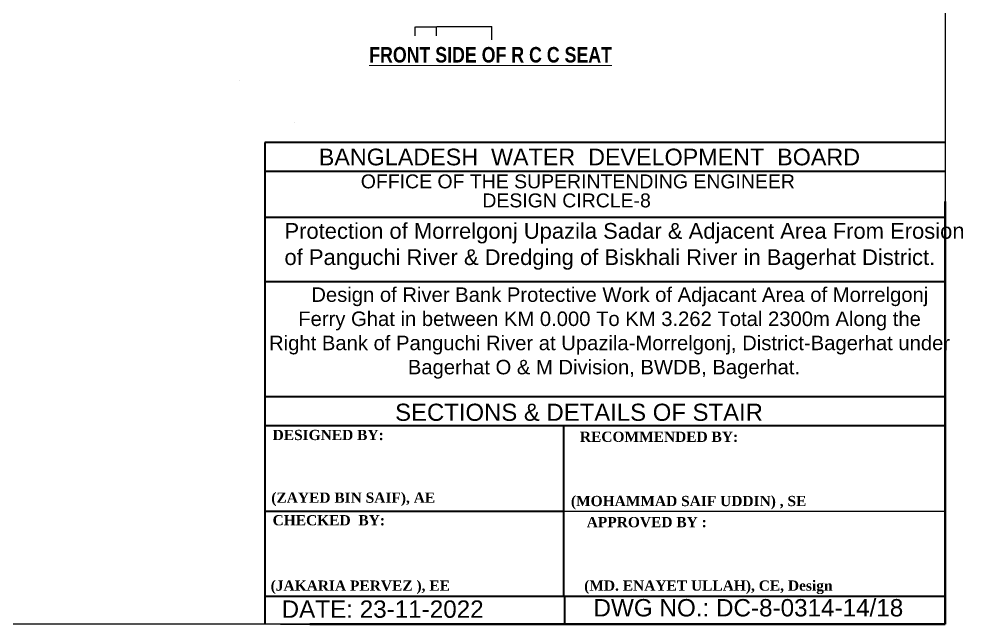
# Model space of a CAD drawing. Header units: inches. Extents: x 89000 to 1304432, y -10828 to 220529.
# Drawn here: x 805154 to 809894, y 77511 to 80545 of the extents above; entities that cross this region are included whole.
import ezdxf
from ezdxf.enums import TextEntityAlignment as Align

# ---------------------------------------------------------------- set-up
doc = ezdxf.new("R2010")
doc.units = ezdxf.units.IN
doc.header["$LTSCALE"] = 7
doc.header["$MEASUREMENT"] = 0
doc.layers.add('Layer1', color=7, linetype='Continuous', lineweight=13)
doc.layers.add('LINE', color=7, linetype='Continuous')
doc.styles.add('Kazi_T_H', font='timesbd.ttf')
doc.styles.get("Standard").update_dxf_attribs({"font": 'arial.ttf'})
doc.styles.add('TIMES', font='ARIALN.TTF')
doc.dimstyles.get("Standard").update_dxf_attribs({"dimtxt": 0.18, "dimasz": 0.18, "dimexe": 0.18, "dimexo": 0.0625, "dimgap": 0.09, "dimtad": 0, "dimtih": 1, "dimtoh": 1, "dimdec": 4, "dimzin": 0, "dimdsep": 46, "dimtxsty": 'Standard', "dimcen": 0.09, "dimadec": 0, "dimazin": 0, "dimtfac": 1, "dimtdec": 4, "dimtofl": 0, "dimtmove": 0, "dimatfit": 3, "dimfxl": 1, "dimtolj": 1, "dimtzin": 0, "dimarcsym": 0})

# ---------------------------------------------------------------- blocks, each defined once
blk = doc.blocks.new('*D293')
at = {"layer": 'Defpoints', "color": 0, "transparency": 16777216}
for p in [(807528.5, 80506.7), (807251.2, 80461.1), (807528.5, 80439.7)]:
    blk.add_point(p, dxfattribs=at)
at = {"layer": 'Layer1', "color": 0, "lineweight": -2, "transparency": 16777216}
for p, q in [((807251.2, 80461.2), (807251.2, 80506.9)), ((807528.5, 80439.7), (807528.5, 80506.9))]:
    blk.add_line(p, q, dxfattribs=at)
at = {"layer": 'Layer1', "color": 7, "lineweight": -2, "transparency": 16777216}
blk.add_line((807251.7, 80506.7), (807528.1, 80506.7), dxfattribs=at)
at = {"layer": 'Layer1', "color": 7, "transparency": 16777216}
for points in [[(807251.7, 80506.8), (807251.7, 80506.7), (807251.2, 80506.7)], [(807528.1, 80506.8), (807528.1, 80506.7), (807528.5, 80506.7)]]:
    blk.add_solid(points, dxfattribs=at)
at = {"layer": 'Layer1', "color": 0, "lineweight": 13, "transparency": 16777216, "insert": (807389.9, 80507.1), "char_height": 0.55, "attachment_point": 5}
blk.add_mtext('\\A1;250', dxfattribs=at)
blk = doc.blocks.new('*D294')
at = {"layer": 'Defpoints', "color": 0, "transparency": 16777216}
for p in [(807251.2, 80505.6), (807144.3, 80460.6), (807251.2, 80461.1)]:
    blk.add_point(p, dxfattribs=at)
at = {"layer": 'Layer1', "color": 0, "lineweight": -2, "transparency": 16777216}
for p, q in [((807144.3, 80460.7), (807144.3, 80505.7)), ((807251.2, 80461.2), (807251.2, 80505.7))]:
    blk.add_line(p, q, dxfattribs=at)
at = {"layer": 'Layer1', "color": 7, "lineweight": -2, "transparency": 16777216}
blk.add_line((807144.8, 80505.6), (807250.8, 80505.6), dxfattribs=at)
at = {"layer": 'Layer1', "color": 7, "transparency": 16777216}
for points in [[(807144.8, 80505.6), (807144.8, 80505.5), (807144.3, 80505.6)], [(807250.8, 80505.6), (807250.8, 80505.5), (807251.2, 80505.6)]]:
    blk.add_solid(points, dxfattribs=at)
at = {"layer": 'Layer1', "color": 0, "lineweight": 13, "transparency": 16777216, "insert": (807197.8, 80505.9), "char_height": 0.55, "attachment_point": 5}
blk.add_mtext('\\A1;200', dxfattribs=at)
blk = doc.blocks.new('*D331')
at = {"layer": 'Defpoints', "color": 0, "transparency": 16777216}
for p in [(807528.5, 80506.7), (807251.2, 80461.1), (807528.5, 80439.7)]:
    blk.add_point(p, dxfattribs=at)
at = {"layer": 'Layer1', "color": 0, "lineweight": -2, "transparency": 16777216}
for p, q in [((807251.2, 80461.2), (807251.2, 80506.9)), ((807528.5, 80439.7), (807528.5, 80506.9))]:
    blk.add_line(p, q, dxfattribs=at)
at = {"layer": 'Layer1', "color": 7, "lineweight": -2, "transparency": 16777216}
blk.add_line((807251.7, 80506.7), (807528.1, 80506.7), dxfattribs=at)
at = {"layer": 'Layer1', "color": 7, "transparency": 16777216}
for points in [[(807251.7, 80506.8), (807251.7, 80506.7), (807251.2, 80506.7)], [(807528.1, 80506.8), (807528.1, 80506.7), (807528.5, 80506.7)]]:
    blk.add_solid(points, dxfattribs=at)
at = {"layer": 'Layer1', "color": 0, "lineweight": 13, "transparency": 16777216, "insert": (807389.9, 80507.1), "char_height": 0.55, "attachment_point": 5}
blk.add_mtext('\\A1;250', dxfattribs=at)
blk = doc.blocks.new('*D332')
at = {"layer": 'Defpoints', "color": 0, "transparency": 16777216}
for p in [(807251.2, 80505.6), (807144.3, 80460.6), (807251.2, 80461.1)]:
    blk.add_point(p, dxfattribs=at)
at = {"layer": 'Layer1', "color": 0, "lineweight": -2, "transparency": 16777216}
for p, q in [((807144.3, 80460.7), (807144.3, 80505.7)), ((807251.2, 80461.2), (807251.2, 80505.7))]:
    blk.add_line(p, q, dxfattribs=at)
at = {"layer": 'Layer1', "color": 7, "lineweight": -2, "transparency": 16777216}
blk.add_line((807144.8, 80505.6), (807250.8, 80505.6), dxfattribs=at)
at = {"layer": 'Layer1', "color": 7, "transparency": 16777216}
for points in [[(807144.8, 80505.6), (807144.8, 80505.5), (807144.3, 80505.6)], [(807250.8, 80505.6), (807250.8, 80505.5), (807251.2, 80505.6)]]:
    blk.add_solid(points, dxfattribs=at)
at = {"layer": 'Layer1', "color": 0, "lineweight": 13, "transparency": 16777216, "insert": (807197.8, 80505.9), "char_height": 0.55, "attachment_point": 5}
blk.add_mtext('\\A1;200', dxfattribs=at)

msp = doc.modelspace()

# ---------------------------------------------------------------- linework, layer by layer
at = {"color": 0, "linetype": 'Continuous', "lineweight": -3, "ltscale": 0.5}
for p, q in [((806260.02851, 80238.54991), (806260.02851, 80238.54991)), ((806537.68564, 80024.84279), (806537.68564, 80024.84279)), ((806537.68564, 80024.84279), (806537.68564, 80024.84279)), ((807889.49909, 78077.64738), (809804.24005, 78077.64738)), ((806467.32826, 77510.64137), (809804.24005, 77510.64137))]:
    msp.add_line(p, q, dxfattribs=at)
at = {"lineweight": 50, "ltscale": 0.5}
for p in [(809804.24005, 79629.00243), (806614.54436, 77510.64137)]:
    msp.add_line(p, (809804.24005, 77510.64137), dxfattribs=at)
at = {"layer": 'Layer1', "color": 7, "lineweight": 30}
msp.add_lwpolyline([(807440.0259, 77510.64137), (798694.33203, 77510.64137), (798694.33203, 85246.81594), (809804.24005, 85246.81594), (809804.24005, 79158.32243), (809804.24005, 77762.86438), (809804.24005, 77510.64137)], close=True, dxfattribs=at)
msp.add_lwpolyline([(807440.0259, 77510.64137), (798694.33203, 77510.64137), (798694.33203, 85246.81594), (809804.24005, 85246.81594), (809804.24005, 79158.32243), (809804.24005, 77762.86438), (809804.24005, 77510.64137)], close=True, dxfattribs=at)
at = {"layer": 'LINE', "color": 0, "linetype": 'ByBlock', "lineweight": 40, "ltscale": 0.5}
for p, q in [((809804.24005, 79925.2269), (806389.72516, 79925.2269)), ((806389.72516, 79925.2269), (806389.72516, 77510.64137)), ((809804.24005, 79779.55881), (806389.72516, 79779.55881)), ((809804.24005, 79550.25391), (806389.72516, 79550.25391)), ((809804.24005, 79227.33068), (806389.72516, 79227.33068)), ((809804.24005, 78649.55386), (806389.72516, 78649.55386)), ((809804.24005, 78505.30058), (806389.72516, 78505.30058)), ((807889.49909, 77649.99418), (807889.49909, 78505.30058)), ((806389.72516, 78077.64738), (807889.49909, 78077.64738)), ((806389.72516, 77649.99418), (809804.24005, 77649.99418)), ((807894.60289, 77510.64137), (807894.60289, 77649.99418))]:
    msp.add_line(p, q, dxfattribs=at)

# ---------------------------------------------------------------- texts
at = {"layer": 'Layer1', "color": 7, "lineweight": 13, "insert": (806912.80742, 80404.5846), "char_height": 77.8536, "width": 1466.4844321, "attachment_point": 1, "style": 'TIMES'}
msp.add_mtext('{\\fArial Narrow|b1|i0|c0|p34;\\LFRONT SIDE OF R C C SEAT\\P\\l        }', dxfattribs=at)
msp.add_mtext('{\\fArial Narrow|b1|i0|c0|p34;\\LFRONT SIDE OF R C C SEAT\\P\\l        }', dxfattribs=at)
at = {"layer": 'LINE', "color": 0, "linetype": 'ByBlock', "lineweight": 40, "ltscale": 0.5}
for s, height, p in [('BANGLADESH  WATER  DEVELOPMENT  BOARD', 83.7517975, (808018.47426, 79811.11496)), ('OFFICE OF THE SUPERINTENDING ENGINEER', 69.8544, (807960.3379, 79695.76489)), ('DESIGN CIRCLE-8', 69.8544, (807903.81762, 79600.32034))]:
    msp.add_text(s, height=height, dxfattribs=at).set_placement(p, align=Align.CENTER)
at = {"layer": 'LINE', "lineweight": -2, "ltscale": 0.5}
msp.add_text('SECTIONS & DETAILS OF STAIR ', height=85.8842082, dxfattribs=at).set_placement((807982.86819, 78529.99098), align=Align.CENTER)
at = {"layer": 'LINE', "color": 0, "linetype": 'ByBlock', "lineweight": 40, "ltscale": 0.5, "style": 'Kazi_T_H'}
for s, p in [('DESIGNED BY:', (806427.93169, 78433.45484)), ('RECOMMENDED BY:', (807970.52587, 78424.43615)), ('(ZAYED BIN SAIF), AE', (806421.36107, 78119.03556)), ('(MOHAMMAD SAIF UDDIN) , SE', (807925.4159, 78102.28222)), ('CHECKED  BY:', (806427.93169, 78005.80164)), ('APPROVED BY :', (808004.72759, 77996.33927)), ('(JAKARIA PERVEZ ), EE', (806418.09665, 77677.95581)), ('(MD. ENAYET ULLAH), CE, Design ', (807992.08911, 77678.18646))]:
    msp.add_text(s, height=51.3183839, dxfattribs=at).set_placement(p)
at = {"layer": 'LINE', "color": 0, "linetype": 'ByBlock', "lineweight": 40, "ltscale": 0.5}
for s, p in [('DATE: 23-11-2022', (806473.08756, 77542.23342)), ('DWG NO.: DC-8-0314-14/18', (808038.82727, 77549.0505))]:
    msp.add_text(s, height=87.0955033, dxfattribs=at).set_placement(p)
at = {"layer": 'LINE', "color": 0, "linetype": 'ByBlock', "lineweight": 40, "ltscale": 0.5, "insert": (805874.72835, 79521.83847), "char_height": 78.947585, "width": 4492.4765129, "attachment_point": 1}
msp.add_mtext('                    Protection of Morrelgonj Upazila Sadar & Adjacent Area From Erosion \\P                    of Panguchi River & Dredging of Biskhali River in Bagerhat District.', dxfattribs=at)
at = {"layer": 'LINE', "color": 0, "linetype": 'ByBlock', "lineweight": -3, "ltscale": 0.5, "insert": (807922.13794, 79199.18362), "char_height": 85.4900195, "width": 4190.3058612, "attachment_point": 2}
msp.add_mtext('               {\\H0.85x;Design of River Bank Protective Work of Adjacant Area of Morrelgonj \\P              Ferry Ghat in between KM 0.000 To KM 3.262 Total 2300m Along the\\P              Right Bank of Panguchi River at Upazila-Morrelgonj, District-Bagerhat under \\P            Bagerhat O & M Division, BWDB, Bagerhat.}', dxfattribs=at)

# ---------------------------------------------------------------- dimensions: what is measured, and where the dimension line sits
at = {"layer": 'Layer1', "color": 7, "lineweight": 13}
for picture in ['*D294', '*D332']:
    dim = msp.add_linear_dim(base=(807251.24641, 80505.55972), p1=(807144.33428, 80460.61652), p2=(807251.24641, 80461.11799), text='200', dimstyle='Standard', override={"dimtxt": 0.55, "dimasz": 0.45, "dimtad": 1, "dimdec": 2, "dimrnd": 0.002, "dimpost": 'm', "dimcen": 0.05, "dimclrd": 7, "dimadec": 1, "dimtdec": 2, "dimfrac": 2}, dxfattribs=at)
    dim.commit()
    dim.dimension.update_dxf_attribs({"geometry": picture, "text_midpoint": (807197.79034, 80505.55972), "dimtype": 160})
for picture in ['*D293', '*D331']:
    dim = msp.add_linear_dim(base=(807528.54582, 80506.73223), p1=(807251.24641, 80461.11799), p2=(807528.54582, 80439.68569), text='250', dimstyle='Standard', override={"dimtxt": 0.55, "dimasz": 0.45, "dimtad": 1, "dimdec": 2, "dimrnd": 0.002, "dimpost": 'm', "dimcen": 0.05, "dimclrd": 7, "dimadec": 1, "dimtdec": 2, "dimfrac": 2}, dxfattribs=at)
    dim.commit()
    dim.dimension.update_dxf_attribs({"geometry": picture, "text_midpoint": (807389.89612, 80507.10305)})

doc.saveas('drawing.dxf')
